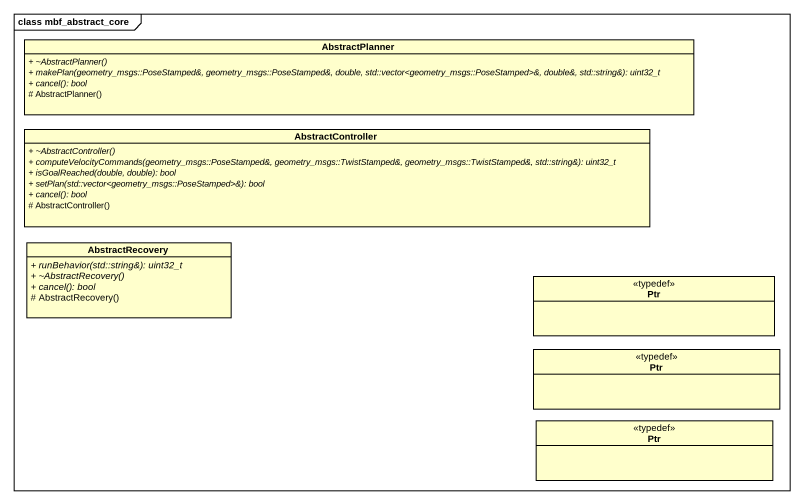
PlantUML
@startuml
mainframe class mbf_abstract_core
hide circle
hide empty members
skinparam classAttributeIconSize 0
class AbstractPlanner {
  {abstract} + ~AbstractPlanner()
  {abstract} + makePlan(geometry_msgs::PoseStamped&, geometry_msgs::PoseStamped&, double, std::vector<geometry_msgs::PoseStamped>&, double&, std::string&): uint32_t
  {abstract} + cancel(): bool
  # AbstractPlanner()
}
class AbstractController {
  {abstract} + ~AbstractController()
  {abstract} + computeVelocityCommands(geometry_msgs::PoseStamped&, geometry_msgs::TwistStamped&, geometry_msgs::TwistStamped&, std::string&): uint32_t
  {abstract} + isGoalReached(double, double): bool
  {abstract} + setPlan(std::vector<geometry_msgs::PoseStamped>&): bool
  {abstract} + cancel(): bool
  # AbstractController()
}
class AbstractRecovery {
  {abstract} + runBehavior(std::string&): uint32_t
  {abstract} + ~AbstractRecovery()
  {abstract} + cancel(): bool
  # AbstractRecovery()
}
class Ptr <<typedef>>
class "Ptr" as Ptr_2 <<typedef>>
class "Ptr" as Ptr_3 <<typedef>>
@enduml
